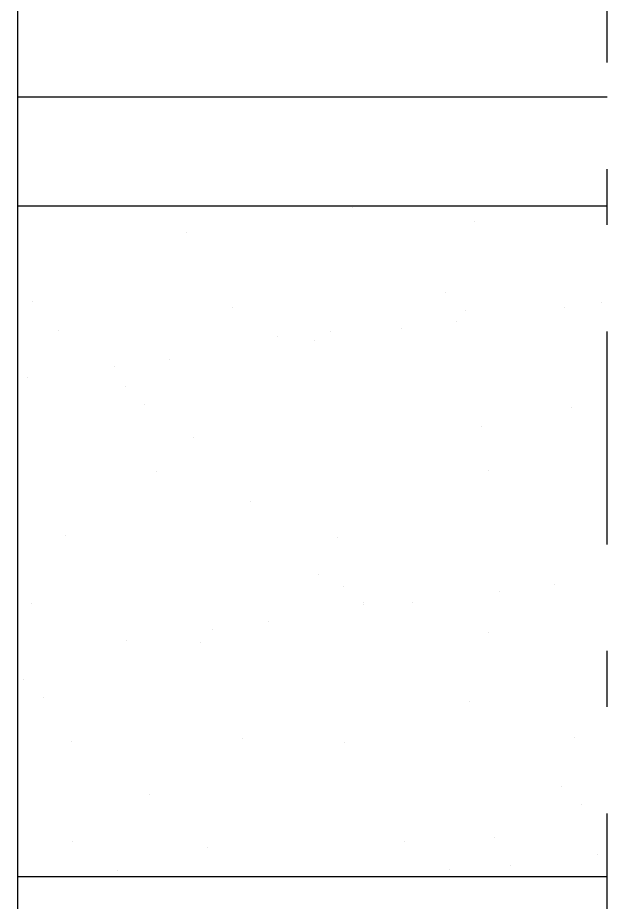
# Model space of a CAD drawing. Header units: millimetres. Extents: x 1573 to 2177, y 1587 to 1932.
# Drawn here: x 1937.874 to 1938.929, y 1919.129 to 1920.712 of the extents above; entities that cross this region are included whole.
import ezdxf

# ---------------------------------------------------------------- set-up
doc = ezdxf.new("R2010")
doc.units = ezdxf.units.MM
doc.header["$LTSCALE"] = 0.03
doc.linetypes.add('DASHDOT', pattern=[25.4, 12.7, -6.35, 0, -6.35])
doc.layers.add('-HIDRO', color=8, linetype='Continuous')

msp = doc.modelspace()

# ---------------------------------------------------------------- linework, layer by layer
at = {"layer": '-HIDRO', "linetype": 'DASHDOT'}
msp.add_line((1938.9289, 1897.3573), (1938.9289, 1926.4843), dxfattribs=at)
at = {"layer": '-HIDRO'}
for p, q in [((1937.8742, 1914.5503), (1937.8742, 1920.7453)), ((1937.8742, 1920.5698), (1938.9289, 1920.5698)), ((1937.8742, 1920.3748), (1938.9289, 1920.3748)), ((1938.4737, 1920.3712), (1938.4737, 1920.3712)), ((1938.6915, 1920.3467), (1938.6915, 1920.3467)), ((1938.1769, 1920.3281), (1938.1769, 1920.3281)), ((1938.6394, 1920.2193), (1938.6394, 1920.2193)), ((1937.901, 1920.204), (1937.901, 1920.204)), ((1938.9181, 1920.2024), (1938.9181, 1920.2024)), ((1938.2586, 1920.1929), (1938.2586, 1920.1929)), ((1938.6745, 1920.1872), (1938.6745, 1920.1872)), ((1938.8519, 1920.194), (1938.8519, 1920.194)), ((1938.6594, 1920.1683), (1938.6594, 1920.1683)), ((1937.9472, 1920.1519), (1937.9472, 1920.1519)), ((1938.5602, 1920.1552), (1938.5602, 1920.1552)), ((1938.339, 1920.1417), (1938.339, 1920.1417)), ((1938.4054, 1920.1349), (1938.4054, 1920.1349)), ((1938.4345, 1920.1495), (1938.4345, 1920.1495)), ((1938.0475, 1920.0877), (1938.0475, 1920.0877)), ((1938.1466, 1920.1008), (1938.1466, 1920.1008)), ((1937.8926, 1920.0673), (1937.8926, 1920.0673)), ((1938.0667, 1920.0521), (1938.0667, 1920.0521)), ((1938.1018, 1920.02), (1938.1018, 1920.02)), ((1938.8641, 1920.0134), (1938.8641, 1920.0134)), ((1938.7035, 1919.9796), (1938.7035, 1919.9796)), ((1938.1889, 1919.9611), (1938.1889, 1919.9611)), ((1938.1233, 1919.9001), (1938.1233, 1919.9001)), ((1938.7165, 1919.9012), (1938.7165, 1919.9012)), ((1938.2914, 1919.8462), (1938.2914, 1919.8462)), ((1937.9592, 1919.7848), (1937.9592, 1919.7848)), ((1938.4465, 1919.7825), (1938.4465, 1919.7825)), ((1938.4125, 1919.7159), (1938.4125, 1919.7159)), ((1938.4572, 1919.6944), (1938.4572, 1919.6944)), ((1938.835, 1919.6982), (1938.835, 1919.6982)), ((1938.7359, 1919.6851), (1938.7359, 1919.6851)), ((1937.8996, 1919.6636), (1937.8996, 1919.6636)), ((1938.4923, 1919.6622), (1938.4923, 1919.6622)), ((1938.4928, 1919.6647), (1938.4928, 1919.6647)), ((1938.581, 1919.6647), (1938.581, 1919.6647)), ((1938.3223, 1919.6307), (1938.3223, 1919.6307)), ((1938.2231, 1919.6176), (1938.2231, 1919.6176)), ((1938.0682, 1919.5972), (1938.0682, 1919.5972)), ((1938.7155, 1919.6125), (1938.7155, 1919.6125)), ((1938.2009, 1919.594), (1938.2009, 1919.594)), ((1937.8845, 1919.5272), (1937.8845, 1919.5272)), ((1937.9196, 1919.495), (1937.9196, 1919.495)), ((1938.6819, 1919.4884), (1938.6819, 1919.4884)), ((1938.2771, 1919.4231), (1938.2771, 1919.4231)), ((1938.8704, 1919.4242), (1938.8704, 1919.4242)), ((1937.9712, 1919.4177), (1937.9712, 1919.4177)), ((1938.4585, 1919.4154), (1938.4585, 1919.4154)), ((1938.8476, 1919.3366), (1938.8476, 1919.3366)), ((1938.1092, 1919.3212), (1938.1092, 1919.3212)), ((1938.8827, 1919.3044), (1938.8827, 1919.3044)), ((1937.9731, 1919.2378), (1937.9731, 1919.2378)), ((1938.5663, 1919.2388), (1938.5663, 1919.2388)), ((1938.7275, 1919.2455), (1938.7275, 1919.2455)), ((1938.2129, 1919.2269), (1938.2129, 1919.2269)), ((1938.9115, 1919.215), (1938.9115, 1919.215)), ((1938.0534, 1919.1866), (1938.0534, 1919.1866)), ((1938.6467, 1919.1877), (1938.6467, 1919.1877)), ((1938.7566, 1919.1946), (1938.7566, 1919.1946)), ((1938.9289, 1919.1748), (1937.8742, 1919.1748))]:
    msp.add_line(p, q, dxfattribs=at)

doc.saveas('drawing.dxf')
